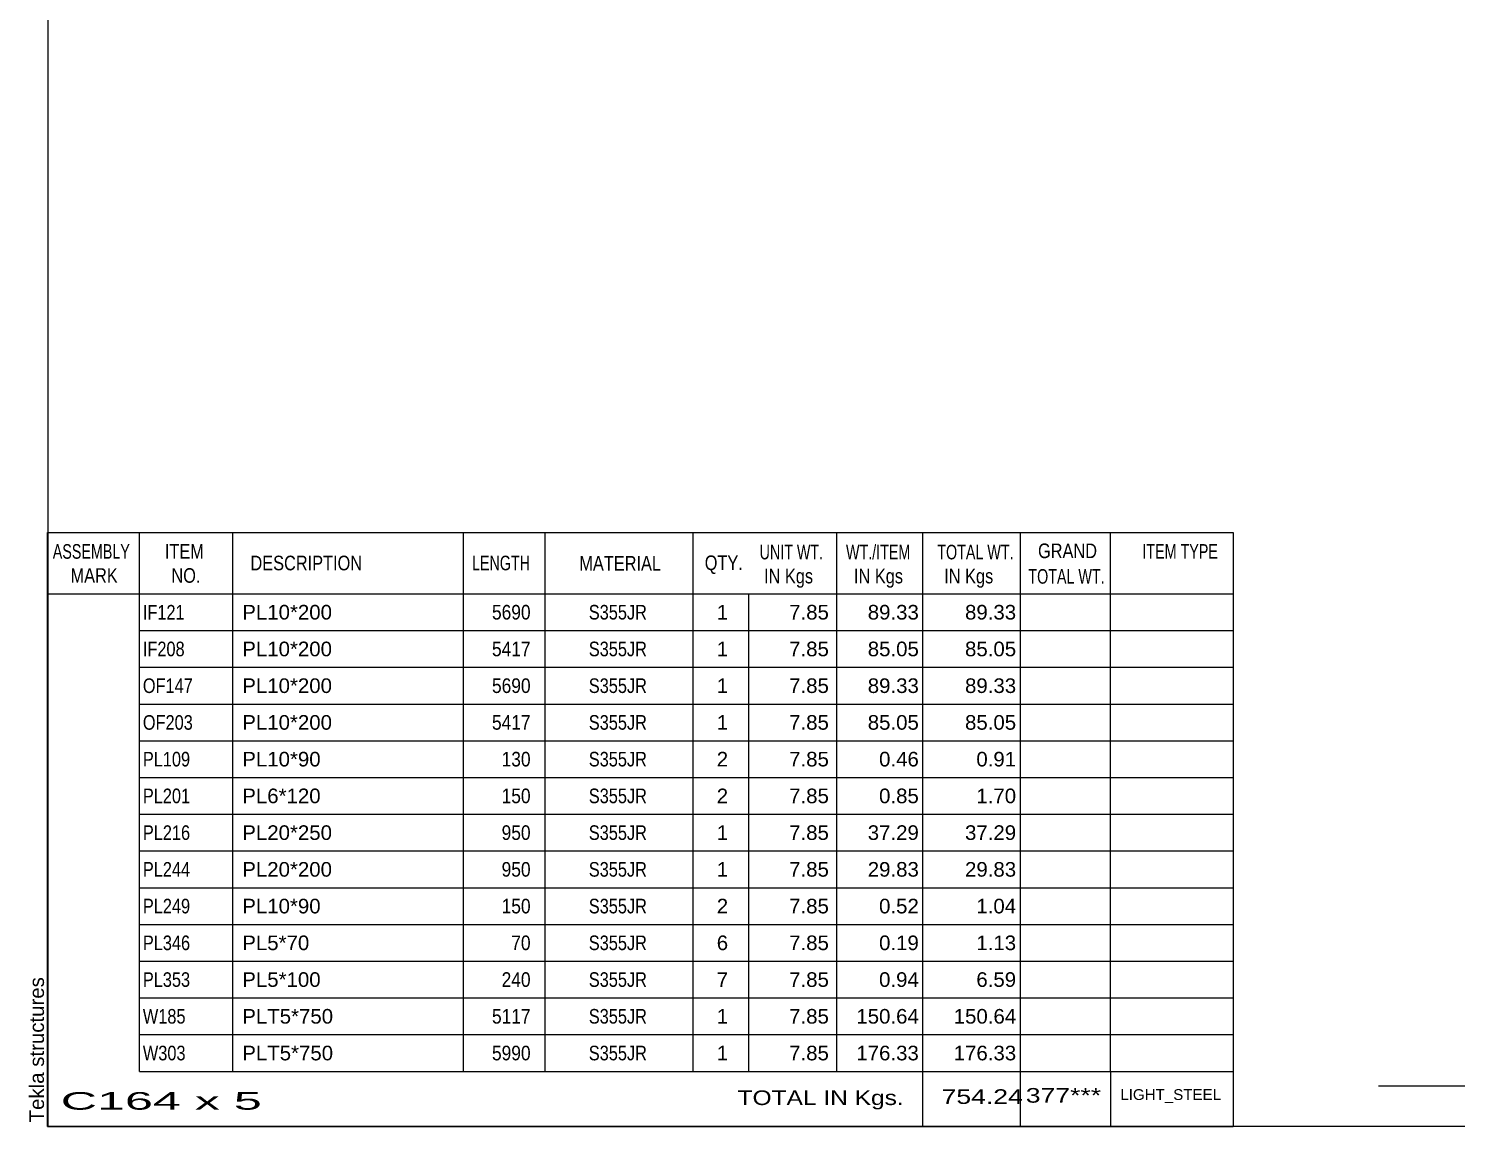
# Model space of a CAD drawing. Header units: millimetres. Extents: x -324 to 89, y -163 to 124.
# Drawn here: x -323.7 to -137.1, y -163.1 to -19.6 of the extents above; entities that cross this region are included whole.
import ezdxf

# ---------------------------------------------------------------- set-up
doc = ezdxf.new("R2010")
doc.units = ezdxf.units.MM
doc.styles.add('Arial', font='ARIAL.TTF', dxfattribs={"height": 0.2})
doc.styles.add('Arial Narrow', font='ARIALN.TTF', dxfattribs={"height": 0.2})

# ---------------------------------------------------------------- blocks, each defined once
blk = doc.blocks.new('Unknown-622305629-1210')
at = {"color": 5, "linetype": 'Continuous'}
for p, q in [((-321.18, 123.95), (-321.18, -163.05)), ((-321.18, -163.05), (88.82, -163.05))]:
    blk.add_line(p, q, dxfattribs=at)
at = {"color": 174, "linetype": 'Continuous', "style": 'Arial'}
blk.add_text('Tekla structures', height=1.9102, rotation=90, dxfattribs=at).set_placement((-321.68, -162.55))
blk = doc.blocks.new('CBS_BOM-622305629-3953')
at = {"color": 7, "linetype": 'Continuous'}
for p, q in [((-321.21, -93.48), (-321.21, -85.48)), ((-321.21, -85.48), (-166.29, -85.48)), ((-309.21, -93.48), (-309.21, -85.48)), ((-297.02, -93.48), (-297.02, -85.48)), ((-266.86, -93.48), (-266.86, -85.48)), ((-256.18, -93.48), (-256.18, -85.48)), ((-236.86, -93.48), (-236.86, -85.48)), ((-218.06, -93.48), (-218.06, -85.48)), ((-206.85, -93.48), (-206.85, -85.48)), ((-194.06, -93.48), (-194.06, -85.48)), ((-182.31, -93.48), (-182.31, -85.48)), ((-166.29, -85.48), (-166.3, -93.47)), ((-321.21, -93.48), (-166.29, -93.48)), ((-321.21, -98.28), (-321.21, -93.48)), ((-309.21, -98.28), (-309.21, -93.48)), ((-297.02, -98.28), (-297.02, -93.48)), ((-266.86, -98.28), (-266.86, -93.48)), ((-256.18, -98.28), (-256.18, -93.48)), ((-236.86, -98.28), (-236.86, -93.48)), ((-229.6, -98.28), (-229.6, -93.48)), ((-218.06, -98.28), (-218.06, -93.48)), ((-206.85, -98.28), (-206.85, -93.48)), ((-194.06, -98.28), (-194.06, -93.48)), ((-182.3, -98.28), (-182.3, -93.48)), ((-166.29, -93.48), (-166.29, -98.28)), ((-321.21, -103.08), (-321.21, -98.28)), ((-309.21, -98.28), (-166.29, -98.28)), ((-309.21, -103.08), (-309.21, -98.28)), ((-297.02, -103.08), (-297.02, -98.28)), ((-266.86, -103.08), (-266.86, -98.28)), ((-256.18, -103.08), (-256.18, -98.28)), ((-236.86, -103.08), (-236.86, -98.28)), ((-229.6, -103.08), (-229.6, -98.28)), ((-218.06, -103.08), (-218.06, -98.28)), ((-206.85, -103.08), (-206.85, -98.28)), ((-194.06, -103.08), (-194.06, -98.28)), ((-182.3, -103.08), (-182.3, -98.28)), ((-166.29, -98.28), (-166.29, -103.08)), ((-321.21, -107.88), (-321.21, -103.08)), ((-309.21, -103.08), (-166.29, -103.08)), ((-309.21, -107.88), (-309.21, -103.08)), ((-297.02, -107.88), (-297.02, -103.08)), ((-266.86, -107.88), (-266.86, -103.08)), ((-256.18, -107.88), (-256.18, -103.08)), ((-236.86, -107.88), (-236.86, -103.08)), ((-229.6, -107.88), (-229.6, -103.08)), ((-218.06, -107.88), (-218.06, -103.08)), ((-206.85, -107.88), (-206.85, -103.08)), ((-194.06, -107.88), (-194.06, -103.08)), ((-182.3, -107.88), (-182.3, -103.08)), ((-166.29, -103.08), (-166.29, -107.88)), ((-321.21, -112.68), (-321.21, -107.88)), ((-309.21, -107.88), (-166.29, -107.88)), ((-309.21, -112.68), (-309.21, -107.88)), ((-297.02, -112.68), (-297.02, -107.88)), ((-266.86, -112.68), (-266.86, -107.88)), ((-256.18, -112.68), (-256.18, -107.88)), ((-236.86, -112.68), (-236.86, -107.88)), ((-229.6, -112.68), (-229.6, -107.88)), ((-218.06, -112.68), (-218.06, -107.88)), ((-206.85, -112.68), (-206.85, -107.88)), ((-194.06, -112.68), (-194.06, -107.88)), ((-182.3, -112.68), (-182.3, -107.88)), ((-166.29, -107.88), (-166.29, -112.68)), ((-321.21, -117.48), (-321.21, -112.68)), ((-309.21, -112.68), (-166.29, -112.68)), ((-309.21, -117.48), (-309.21, -112.68)), ((-297.02, -117.48), (-297.02, -112.68)), ((-266.86, -117.48), (-266.86, -112.68)), ((-256.18, -117.48), (-256.18, -112.68)), ((-236.86, -117.48), (-236.86, -112.68)), ((-229.6, -117.48), (-229.6, -112.68)), ((-218.06, -117.48), (-218.06, -112.68)), ((-206.85, -117.48), (-206.85, -112.68)), ((-194.06, -117.48), (-194.06, -112.68)), ((-182.3, -117.48), (-182.3, -112.68)), ((-166.29, -112.68), (-166.29, -117.48)), ((-321.21, -122.28), (-321.21, -117.48)), ((-309.21, -117.48), (-166.29, -117.48)), ((-309.21, -122.28), (-309.21, -117.48)), ((-297.02, -122.28), (-297.02, -117.48)), ((-266.86, -122.28), (-266.86, -117.48)), ((-256.18, -122.28), (-256.18, -117.48)), ((-236.86, -122.28), (-236.86, -117.48)), ((-229.6, -122.28), (-229.6, -117.48)), ((-218.06, -122.28), (-218.06, -117.48)), ((-206.85, -122.28), (-206.85, -117.48)), ((-194.06, -122.28), (-194.06, -117.48)), ((-182.3, -122.28), (-182.3, -117.48)), ((-166.29, -117.48), (-166.29, -122.28)), ((-321.21, -127.08), (-321.21, -122.28)), ((-309.21, -122.28), (-166.29, -122.28)), ((-309.21, -127.08), (-309.21, -122.28)), ((-297.02, -127.08), (-297.02, -122.28)), ((-266.86, -127.08), (-266.86, -122.28)), ((-256.18, -127.08), (-256.18, -122.28)), ((-236.86, -127.08), (-236.86, -122.28)), ((-229.6, -127.08), (-229.6, -122.28)), ((-218.06, -127.08), (-218.06, -122.28)), ((-206.85, -127.08), (-206.85, -122.28)), ((-194.06, -127.08), (-194.06, -122.28)), ((-182.3, -127.08), (-182.3, -122.28)), ((-166.29, -122.28), (-166.29, -127.08)), ((-321.21, -131.88), (-321.21, -127.08)), ((-309.21, -127.08), (-166.29, -127.08)), ((-309.21, -131.88), (-309.21, -127.08)), ((-297.02, -131.88), (-297.02, -127.08)), ((-266.86, -131.88), (-266.86, -127.08)), ((-256.18, -131.88), (-256.18, -127.08)), ((-236.86, -131.88), (-236.86, -127.08)), ((-229.6, -131.88), (-229.6, -127.08)), ((-218.06, -131.88), (-218.06, -127.08)), ((-206.85, -131.88), (-206.85, -127.08)), ((-194.06, -131.88), (-194.06, -127.08)), ((-182.3, -131.88), (-182.3, -127.08)), ((-166.29, -127.08), (-166.29, -131.88)), ((-321.21, -136.68), (-321.21, -131.88)), ((-309.21, -131.88), (-166.29, -131.88)), ((-309.21, -136.68), (-309.21, -131.88)), ((-297.02, -136.68), (-297.02, -131.88)), ((-266.86, -136.68), (-266.86, -131.88)), ((-256.18, -136.68), (-256.18, -131.88)), ((-236.86, -136.68), (-236.86, -131.88)), ((-229.6, -136.68), (-229.6, -131.88)), ((-218.06, -136.68), (-218.06, -131.88)), ((-206.85, -136.68), (-206.85, -131.88)), ((-194.06, -136.68), (-194.06, -131.88)), ((-182.3, -136.68), (-182.3, -131.88)), ((-166.29, -131.88), (-166.29, -136.68)), ((-321.21, -141.48), (-321.21, -136.68)), ((-309.21, -136.68), (-166.29, -136.68)), ((-309.21, -141.48), (-309.21, -136.68)), ((-297.02, -141.48), (-297.02, -136.68)), ((-266.86, -141.48), (-266.86, -136.68)), ((-256.18, -141.48), (-256.18, -136.68)), ((-236.86, -141.48), (-236.86, -136.68)), ((-229.6, -141.48), (-229.6, -136.68)), ((-218.06, -141.48), (-218.06, -136.68)), ((-206.85, -141.48), (-206.85, -136.68)), ((-194.06, -141.48), (-194.06, -136.68)), ((-182.3, -141.48), (-182.3, -136.68)), ((-166.29, -136.68), (-166.29, -141.48)), ((-321.21, -146.28), (-321.21, -141.48)), ((-309.21, -141.48), (-166.29, -141.48)), ((-309.21, -146.28), (-309.21, -141.48)), ((-297.02, -146.28), (-297.02, -141.48)), ((-266.86, -146.28), (-266.86, -141.48)), ((-256.18, -146.28), (-256.18, -141.48)), ((-236.86, -146.28), (-236.86, -141.48)), ((-229.6, -146.28), (-229.6, -141.48)), ((-218.06, -146.28), (-218.06, -141.48)), ((-206.85, -146.28), (-206.85, -141.48)), ((-194.06, -146.28), (-194.06, -141.48)), ((-182.3, -146.28), (-182.3, -141.48)), ((-166.29, -141.48), (-166.29, -146.28)), ((-321.21, -151.08), (-321.21, -146.28)), ((-309.21, -146.28), (-166.29, -146.28)), ((-309.21, -151.08), (-309.21, -146.28)), ((-297.02, -151.08), (-297.02, -146.28)), ((-266.86, -151.08), (-266.86, -146.28)), ((-256.18, -151.08), (-256.18, -146.28)), ((-236.86, -151.08), (-236.86, -146.28)), ((-229.6, -151.08), (-229.6, -146.28)), ((-218.06, -151.08), (-218.06, -146.28)), ((-206.85, -151.08), (-206.85, -146.28)), ((-194.06, -151.08), (-194.06, -146.28)), ((-182.3, -151.08), (-182.3, -146.28)), ((-166.29, -146.28), (-166.29, -151.08)), ((-321.21, -155.88), (-321.21, -151.08)), ((-309.21, -151.08), (-166.29, -151.08)), ((-309.21, -155.88), (-309.21, -151.08)), ((-297.02, -155.88), (-297.02, -151.08)), ((-266.86, -155.88), (-266.86, -151.08)), ((-256.18, -155.88), (-256.18, -151.08)), ((-236.86, -155.88), (-236.86, -151.08)), ((-229.6, -155.88), (-229.6, -151.08)), ((-218.06, -155.88), (-218.06, -151.08)), ((-206.85, -155.88), (-206.85, -151.08)), ((-194.06, -155.88), (-194.06, -151.08)), ((-182.3, -155.88), (-182.3, -151.08)), ((-166.29, -151.08), (-166.29, -155.88)), ((-321.21, -163.08), (-321.21, -155.9)), ((-309.21, -155.88), (-166.29, -155.88)), ((-206.85, -163.08), (-206.85, -155.9)), ((-194.06, -163.08), (-194.06, -155.9)), ((-182.26, -163.08), (-182.26, -155.9)), ((-166.29, -155.88), (-166.29, -163.08)), ((-321.21, -163.08), (-166.29, -163.08))]:
    blk.add_line(p, q, dxfattribs=at)
at = {"color": 3, "linetype": 'Continuous', "style": 'Arial'}
for s, height, width, p in [('ASSEMBLY', 1.91, 0.7, (-320.53, -88.9)), ('ITEM', 1.91, 0.8, (-305.89, -88.9)), ('UNIT WT.', 1.91, 0.7, (-228.17, -88.98)), ('WT./ITEM', 1.91, 0.7, (-216.88, -88.98)), ('TOTAL WT.', 1.91, 0.7, (-204.95, -88.98)), ('GRAND', 1.91, 0.8, (-191.79, -88.82)), ('ITEM TYPE', 1.91, 0.7, (-178.15, -88.9)), ('DESCRIPTION', 1.9102, 0.8, (-294.7, -90.41)), ('LENGTH', 1.91, 0.7, (-265.75, -90.41)), ('MATERIAL', 1.91, 0.8, (-251.73, -90.45)), ('QTY.', 1.91, 0.8, (-235.34, -90.38)), ('MARK', 1.91, 0.8, (-318.21, -92.04)), ('NO.', 1.91, 0.8, (-305.03, -92.04)), ('IN Kgs', 1.91, 0.8, (-227.59, -92.12)), ('IN Kgs', 1.91, 0.8, (-215.84, -92.12)), ('IN Kgs', 1.91, 0.8, (-204.05, -92.12)), ('TOTAL WT.', 1.91, 0.7, (-193.05, -92.16))]:
    blk.add_text(s, height=height, dxfattribs=dict(at, width=width)).set_placement(p)
at = {"color": 7, "linetype": 'Continuous', "style": 'Arial'}
for s, width, p in [('IF121', 0.8, (-308.76, -96.84)), ('5690', 0.85, (-263.14, -96.84)), ('S355JR', 0.8, (-250.49, -96.84)), ('IF208', 0.8, (-308.76, -101.64)), ('5417', 0.85, (-263.14, -101.64)), ('S355JR', 0.8, (-250.49, -101.64)), ('OF147', 0.8, (-308.76, -106.44)), ('5690', 0.85, (-263.14, -106.44)), ('S355JR', 0.8, (-250.49, -106.44)), ('OF203', 0.8, (-308.76, -111.24)), ('5417', 0.85, (-263.14, -111.24)), ('S355JR', 0.8, (-250.49, -111.24)), ('PL109', 0.8, (-308.76, -116.04)), ('130', 0.85, (-261.88, -116.04)), ('S355JR', 0.8, (-250.49, -116.04)), ('PL201', 0.8, (-308.76, -120.84)), ('150', 0.85, (-261.88, -120.84)), ('S355JR', 0.8, (-250.49, -120.84)), ('PL216', 0.8, (-308.76, -125.64)), ('950', 0.85, (-261.88, -125.64)), ('S355JR', 0.8, (-250.49, -125.64)), ('PL244', 0.8, (-308.76, -130.44)), ('950', 0.85, (-261.88, -130.44)), ('S355JR', 0.8, (-250.49, -130.44)), ('PL249', 0.8, (-308.76, -135.24)), ('150', 0.85, (-261.88, -135.24)), ('S355JR', 0.8, (-250.49, -135.24)), ('PL346', 0.8, (-308.76, -140.04)), ('70', 0.85, (-260.62, -140.04)), ('S355JR', 0.8, (-250.49, -140.04)), ('PL353', 0.8, (-308.76, -144.84)), ('240', 0.85, (-261.88, -144.84)), ('S355JR', 0.8, (-250.49, -144.84)), ('W185', 0.8, (-308.76, -149.64)), ('5117', 0.85, (-263.14, -149.64)), ('S355JR', 0.8, (-250.49, -149.64)), ('W303', 0.8, (-308.76, -154.44)), ('5990', 0.85, (-263.14, -154.44)), ('S355JR', 0.8, (-250.49, -154.44))]:
    blk.add_text(s, height=1.91, dxfattribs=dict(at, width=width)).set_placement(p)
for s, p in [('PL10*200', (-295.77, -96.84)), ('1', (-233.77, -96.84)), ('7.85', (-224.31, -96.84)), ('89.33', (-214.04, -96.84)), ('89.33', (-201.33, -96.84)), ('PL10*200', (-295.77, -101.64)), ('1', (-233.77, -101.64)), ('7.85', (-224.31, -101.64)), ('85.05', (-214.04, -101.64)), ('85.05', (-201.33, -101.64)), ('PL10*200', (-295.77, -106.44)), ('1', (-233.77, -106.44)), ('7.85', (-224.31, -106.44)), ('89.33', (-214.04, -106.44)), ('89.33', (-201.33, -106.44)), ('PL10*200', (-295.77, -111.24)), ('1', (-233.77, -111.24)), ('7.85', (-224.31, -111.24)), ('85.05', (-214.04, -111.24)), ('85.05', (-201.33, -111.24)), ('PL10*90', (-295.77, -116.04)), ('2', (-233.77, -116.04)), ('7.85', (-224.31, -116.04)), ('0.46', (-212.56, -116.04)), ('0.91', (-199.85, -116.04)), ('PL6*120', (-295.77, -120.84)), ('2', (-233.77, -120.84)), ('7.85', (-224.31, -120.84)), ('0.85', (-212.56, -120.84)), ('1.70', (-199.85, -120.84)), ('PL20*250', (-295.77, -125.64)), ('1', (-233.77, -125.64)), ('7.85', (-224.31, -125.64)), ('37.29', (-214.04, -125.64)), ('37.29', (-201.33, -125.64)), ('PL20*200', (-295.77, -130.44)), ('1', (-233.77, -130.44)), ('7.85', (-224.31, -130.44)), ('29.83', (-214.04, -130.44)), ('29.83', (-201.33, -130.44)), ('PL10*90', (-295.77, -135.24)), ('2', (-233.77, -135.24)), ('7.85', (-224.31, -135.24)), ('0.52', (-212.56, -135.24)), ('1.04', (-199.85, -135.24)), ('PL5*70', (-295.77, -140.04)), ('6', (-233.77, -140.04)), ('7.85', (-224.31, -140.04)), ('0.19', (-212.56, -140.04)), ('1.13', (-199.85, -140.04)), ('PL5*100', (-295.77, -144.84)), ('7', (-233.77, -144.84)), ('7.85', (-224.31, -144.84)), ('0.94', (-212.56, -144.84)), ('6.59', (-199.85, -144.84)), ('PLT5*750', (-295.77, -149.64)), ('1', (-233.77, -149.64)), ('7.85', (-224.31, -149.64)), ('150.64', (-215.53, -149.64)), ('150.64', (-202.81, -149.64)), ('PLT5*750', (-295.77, -154.44)), ('1', (-233.77, -154.44)), ('7.85', (-224.31, -154.44)), ('176.33', (-215.53, -154.44)), ('176.33', (-202.81, -154.44))]:
    blk.add_text(s, height=1.91, dxfattribs=at).set_placement(p)
at = {"color": 6, "linetype": 'Continuous', "style": 'Arial'}
for s, height, width, p in [('C164 x 5', 2.292, 2.05, (-319.49, -160.89)), ('TOTAL IN Kgs.', 1.9102, 1.2, (-231.05, -160.28)), ('754.24', 1.91, 1.3, (-204.39, -160.13)), ('377***', 1.91, 1.3, (-193.39, -159.97))]:
    blk.add_text(s, height=height, dxfattribs=dict(at, width=width)).set_placement(p)
blk.add_text('LIGHT_STEEL', height=1.4135, dxfattribs=at).set_placement((-181.04, -159.62))
blk = doc.blocks.new('CBS_CALLOFF-622305629-3954')
at = {"color": 7, "linetype": 'Continuous'}
blk.add_line((-147.3, -157.78), (-31.07, -157.8), dxfattribs=at)
at = {"color": 3, "linetype": 'Continuous', "style": 'Arial Narrow'}
blk.add_text('QTY= 5 Nos.      COLUMN     MKD : C164', height=3.3405, dxfattribs=at).set_placement((-124.55, -156.88))

msp = doc.modelspace()

# ---------------------------------------------------------------- block references
for name in ['Unknown-622305629-1210', 'CBS_BOM-622305629-3953', 'CBS_CALLOFF-622305629-3954']:
    msp.add_blockref(name, (0, 0))

doc.saveas('drawing.dxf')
